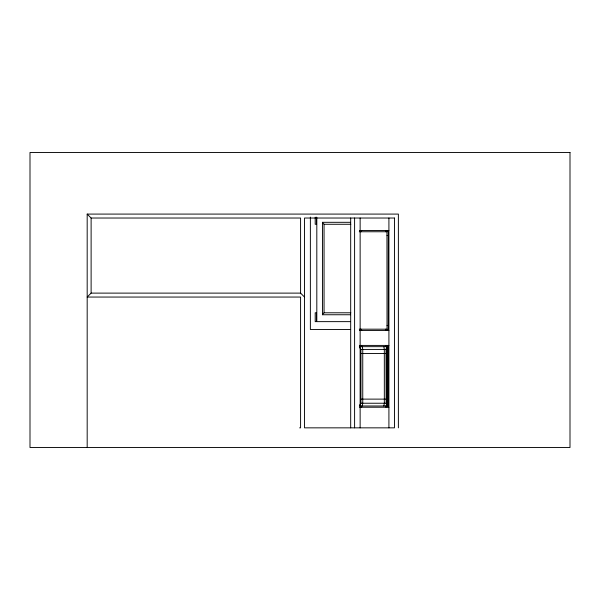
<?xml version="1.0" encoding="UTF-8"?>
<svg xmlns="http://www.w3.org/2000/svg" width="600" height="600" viewBox="0 0 600 600"><rect width="100%" height="100%" fill="white"/><g stroke="black" fill="none" stroke-linecap="round" stroke-linejoin="round"><path stroke-width="0.9" d="M362.265 405.99L362.752 403.237L362.752 349.418L362.265 346.665M383.843 405.99L384.33 403.237L384.33 349.418L383.843 346.665M361.71 230.513L361.642 230.58A0.96 0.855 -90 0 1 361.275 231.233A0.84 0.75 -90 0 0 361.095 231.69L361.072 231.743M385.418 231.743L385.44 231.69A0.84 0.75 -90 0 1 385.62 231.233A0.96 0.855 -90 0 0 385.995 230.58L386.062 230.513M361.072 346.642L361.095 346.597A0.84 0.75 -90 0 1 361.275 346.14A0.96 0.855 -90 0 0 361.642 345.487L361.71 345.413M385.418 346.642L385.44 346.597A0.84 0.75 -90 0 1 385.62 346.14A0.96 0.855 -90 0 0 385.995 345.487L386.062 345.413M359.64 405.202L360.93 403.237L386.16 403.237L386.033 349.192L386.888 346.665L386.888 405.99L386.16 403.237M350.423 314.752L322.447 314.752L324.053 312.788L324.053 224.272L322.447 222.308L350.423 222.308M304.522 297.053L300.585 293.115L91.117 293.115L87.18 297.053L300.585 297.053L300.585 427.845L299.603 427.845M359.288 231.757L387.03 231.757L388.275 230.513L388.275 330.428L387.03 329.175L359.288 329.175M359.362 346.665L387.03 346.665L388.275 345.413L388.275 407.235L387.03 405.99L359.362 405.99M87.18 447.518L87.18 214.087L398.377 214.087L398.377 427.845M87.18 214.087L91.117 218.025L300.585 218.025L300.585 293.782M324.053 224.272L350.805 224.272M359.498 230.513L388.912 230.513M387.03 235.507L388.275 235.507M324.053 312.788L350.805 312.788M350.438 321.638L316.815 321.638L316.815 217.29M387.03 325.433L388.275 325.433M350.647 329.505L310.373 329.505L310.373 217.11M359.498 330.428L388.912 330.428M359.498 345.413L388.912 345.413M359.64 347.445L360.93 349.418L386.16 349.418M387.03 350.407L388.275 350.407M360.487 353.535L386.888 353.535M360.487 399.12L386.888 399.12M387.03 402.24L388.275 402.24M359.498 407.235L388.912 407.235M385.373 329.175L385.44 329.25A0.84 0.75 -90 0 0 385.62 329.7A0.96 0.855 -90 0 1 385.995 330.36L386.062 330.428M361.02 329.175L361.095 329.25A0.84 0.75 -90 0 0 361.275 329.7A0.96 0.855 -90 0 1 361.642 330.36L361.71 330.428M385.373 405.99L385.44 406.058A0.84 0.75 -90 0 0 385.62 406.515A0.96 0.855 -90 0 1 385.995 407.168L386.062 407.235M361.02 405.99L361.095 406.058A0.84 0.75 -90 0 0 361.275 406.515A0.96 0.855 -90 0 1 361.642 407.168L361.71 407.235M388.912 218.025L388.912 427.845M386.955 231.757L387.03 329.175M387.03 346.665L387.03 405.99M360.93 349.418L360.93 403.237M360.135 218.025L360.135 427.845M354.6 218.025L354.6 427.845M350.685 218.025L350.685 427.845M322.447 222.308L322.447 314.752M316.41 217.192L316.41 224.272L315.202 224.272L315.202 217.192M91.117 218.025L91.117 293.115M570 152.483L30 152.483L30 447.518L570 447.518L570 152.483M394.447 218.025L304.522 218.025L304.522 427.845L394.447 427.845L394.447 218.025M316.41 312.788L315.202 312.788L315.202 321.638L316.41 321.638L316.41 312.788"/></g></svg>
